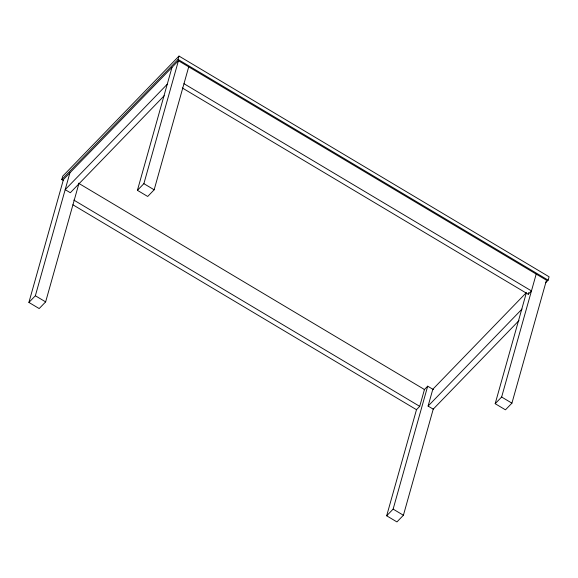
<?xml version="1.0" encoding="UTF-8"?>
<svg xmlns="http://www.w3.org/2000/svg" width="578" height="578" viewBox="0 0 578 578"><rect width="100%" height="100%" fill="white"/><g stroke="black" fill="none" stroke-linecap="round" stroke-linejoin="round"><path stroke-width="0.87" d="M63.334 180.473L61.781 179.548L62.727 176.182L178.999 56.073L549.1 276.79L548.154 280.164L545.654 282.743M78.984 183.284L45.64 301.889L39.181 308.565L28.9 302.431L63.457 179.491L178.436 60.726L546.477 280.214L511.92 403.155L505.461 409.831L495.18 403.697L526.334 292.88M28.9 302.431L35.359 295.763L69.916 172.822M188.717 66.853L154.16 189.794L147.701 196.469L137.419 190.335L171.977 67.395M61.781 179.548L178.053 59.447L178.999 56.073M137.419 190.335L143.879 183.667L178.436 60.726M433.341 408.762L403.408 515.251L396.942 521.927L386.668 515.793L416.601 409.303M72.879 204.778L416.485 409.694L419.715 406.356L424.454 389.514L78.521 183.212M386.668 515.793L393.127 509.124L427.684 386.183L433.558 389.68M519.008 320.544L433.225 409.152L428.088 406.088L432.821 389.247L526.117 292.88M182.301 87.957L528.234 294.26L528.711 292.576M495.18 403.697L501.639 397.021L536.196 274.08M167.244 84.236L65.184 189.663L70.321 192.727L164.239 95.71M424.158 389.818L427.684 386.183M528.234 294.26L531.464 290.922L183.977 83.694M428.088 406.088L522.006 309.071M178.053 59.447L548.154 280.164M143.879 183.667L154.16 189.794M501.639 397.021L511.92 403.155M73.782 200.053L419.715 406.356M35.359 295.763L45.64 301.889M393.127 509.124L403.408 515.251"/></g></svg>
